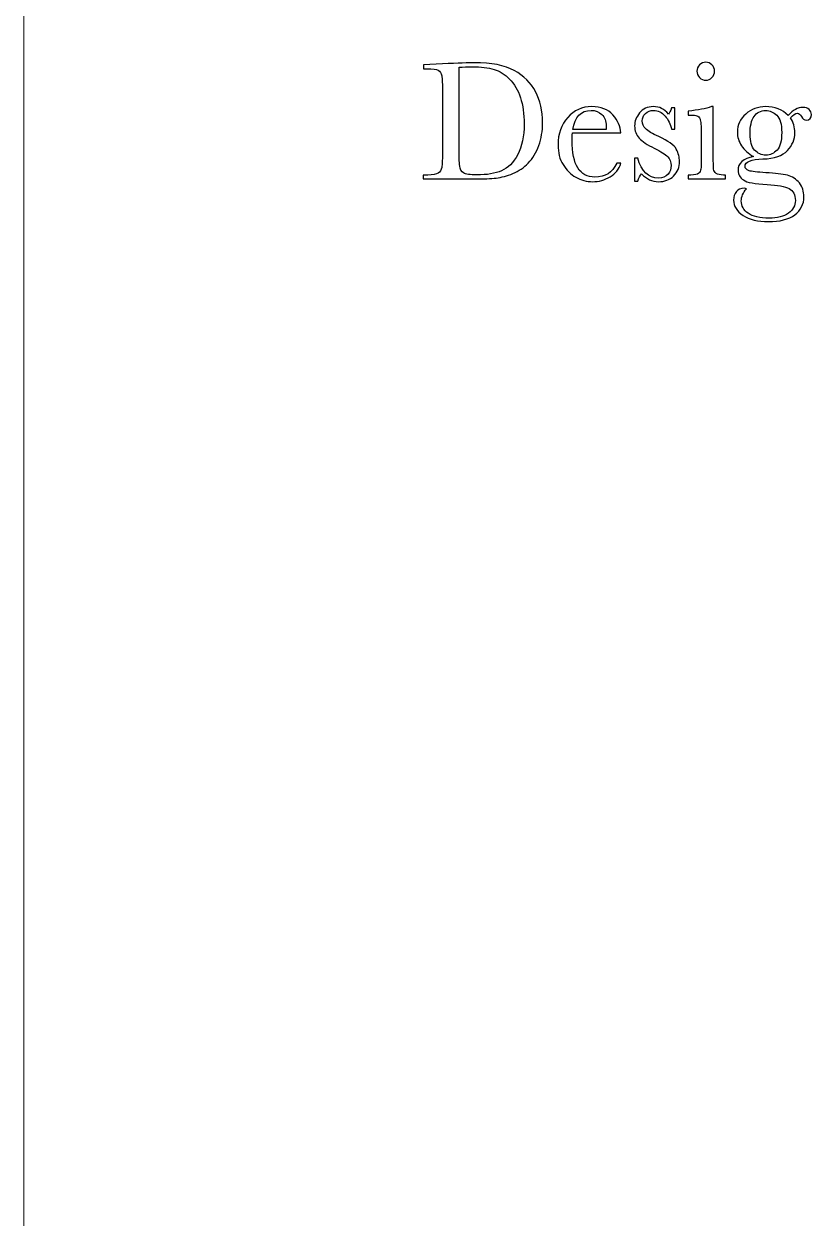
# Model space of a CAD drawing. Header units: centimetres. Extents: x -233 to -82, y 123 to 153.
# Drawn here: x -232.604 to -231.802, y 136.036 to 137.248 of the extents above; entities that cross this region are included whole.
import ezdxf

# ---------------------------------------------------------------- set-up
doc = ezdxf.new("R2010")
doc.units = ezdxf.units.CM
doc.header["$MEASUREMENT"] = 0
doc.layers.add('layer 1', color=7, linetype='Continuous')

msp = doc.modelspace()

# ---------------------------------------------------------------- linework, layer by layer
at = {"layer": 'layer 1', "color": 1, "lineweight": 9}
msp.add_open_spline([(-172.60329, 135.02047), (-172.60329, 135.02047), (-172.60329, 136.1423), (-172.60329, 136.1423), (-172.60329, 136.1423), (-172.60329, 136.1423), (-173.20442, 136.1423), (-173.20442, 136.1423), (-173.20442, 136.1423), (-173.20442, 136.1423), (-173.20442, 137.14133), (-173.20442, 137.14133), (-173.20442, 137.14133), (-173.20442, 137.14133), (-172.60329, 137.14133), (-172.60329, 137.14133), (-172.60329, 137.14133), (-172.60329, 137.14133), (-172.60329, 138.27586), (-172.60329, 138.27586), (-172.60329, 138.27586), (-172.60329, 138.27586), (-232.60444, 137.28742), (-232.60444, 137.28742), (-232.60444, 137.28742), (-232.60444, 137.28742), (-232.60444, 136.0068), (-232.60444, 136.0068)], degree=3, knots=[0, 0, 0, 0, 0.125, 0.125, 0.125, 0.125, 0.25, 0.25, 0.25, 0.25, 0.375, 0.375, 0.375, 0.375, 0.5, 0.5, 0.5, 0.5, 0.625, 0.625, 0.625, 0.625, 0.75, 0.75, 0.75, 0.75, 1, 1, 1, 1], dxfattribs=at)
at = {"layer": 'layer 1'}
for points, knots in [([(-231.92047, 137.2004), (-231.92047, 137.20285), (-231.91957, 137.205), (-231.91782, 137.2068), (-231.91782, 137.2068), (-231.91607, 137.20855), (-231.91397, 137.20945), (-231.91152, 137.20945), (-231.91152, 137.20945), (-231.90907, 137.20945), (-231.90697, 137.20855), (-231.90522, 137.2068), (-231.90522, 137.2068), (-231.90347, 137.205), (-231.90262, 137.20285), (-231.90262, 137.2004), (-231.90262, 137.2004), (-231.90262, 137.19785), (-231.90347, 137.1957), (-231.90522, 137.19395), (-231.90522, 137.19395), (-231.90697, 137.19215), (-231.90907, 137.19125), (-231.91152, 137.19125), (-231.91152, 137.19125), (-231.91397, 137.19125), (-231.91607, 137.19215), (-231.91782, 137.19395), (-231.91782, 137.19395), (-231.91957, 137.1957), (-231.92047, 137.19785), (-231.92047, 137.2004)], [0, 0, 0, 0, 0.1111111, 0.1111111, 0.1111111, 0.1111111, 0.2222222, 0.2222222, 0.2222222, 0.2222222, 0.3333333, 0.3333333, 0.3333333, 0.3333333, 0.4444444, 0.4444444, 0.4444444, 0.4444444, 0.5555556, 0.5555556, 0.5555556, 0.5555556, 0.6666667, 0.6666667, 0.6666667, 0.6666667, 0.7777778, 0.7777778, 0.7777778, 0.7777778, 1, 1, 1, 1]), ([(-232.19822, 137.20685), (-232.19822, 137.20685), (-232.17902, 137.2078), (-232.17902, 137.2078), (-232.17902, 137.2078), (-232.16302, 137.2086), (-232.15222, 137.209), (-232.14667, 137.209), (-232.14667, 137.209), (-232.12932, 137.209), (-232.11577, 137.20635), (-232.10607, 137.2011), (-232.10607, 137.2011), (-232.09637, 137.1958), (-232.08917, 137.18865), (-232.08442, 137.1796), (-232.08442, 137.1796), (-232.07967, 137.17055), (-232.07732, 137.1601), (-232.07732, 137.14825), (-232.07732, 137.14825), (-232.07732, 137.1397), (-232.07862, 137.1319), (-232.08117, 137.1248), (-232.08117, 137.1248), (-232.08377, 137.1177), (-232.08732, 137.1118), (-232.09182, 137.10715), (-232.09182, 137.10715), (-232.09632, 137.1025), (-232.10152, 137.09895), (-232.10747, 137.0965), (-232.10747, 137.0965), (-232.11342, 137.09405), (-232.11907, 137.0925), (-232.12442, 137.0919), (-232.12442, 137.0919), (-232.12977, 137.0913), (-232.13727, 137.091), (-232.14697, 137.091), (-232.14697, 137.091), (-232.14697, 137.091), (-232.19877, 137.091), (-232.19877, 137.091), (-232.19877, 137.091), (-232.19877, 137.091), (-232.19877, 137.09495), (-232.19877, 137.09495), (-232.19877, 137.09495), (-232.19877, 137.09495), (-232.19392, 137.09495), (-232.19392, 137.09495), (-232.19392, 137.09495), (-232.18892, 137.09495), (-232.18547, 137.0956), (-232.18352, 137.09685), (-232.18352, 137.09685), (-232.18162, 137.0981), (-232.18037, 137.1001), (-232.17982, 137.10275), (-232.17982, 137.10275), (-232.17927, 137.1054), (-232.17902, 137.11165), (-232.17902, 137.1214), (-232.17902, 137.1214), (-232.17902, 137.1214), (-232.17902, 137.17775), (-232.17902, 137.17775), (-232.17902, 137.17775), (-232.17902, 137.18705), (-232.17927, 137.19305), (-232.17982, 137.1958), (-232.17982, 137.1958), (-232.18037, 137.1985), (-232.18152, 137.20035), (-232.18327, 137.2014), (-232.18327, 137.2014), (-232.18502, 137.2024), (-232.18887, 137.2029), (-232.19477, 137.2029), (-232.19477, 137.2029), (-232.19477, 137.2029), (-232.19822, 137.2029), (-232.19822, 137.2029), (-232.19822, 137.2029), (-232.19822, 137.2029), (-232.19822, 137.20685), (-232.19822, 137.20685)], [0, 0, 0, 0, 0.0434783, 0.0434783, 0.0434783, 0.0434783, 0.0869565, 0.0869565, 0.0869565, 0.0869565, 0.1304348, 0.1304348, 0.1304348, 0.1304348, 0.173913, 0.173913, 0.173913, 0.173913, 0.2173913, 0.2173913, 0.2173913, 0.2173913, 0.2608696, 0.2608696, 0.2608696, 0.2608696, 0.3043478, 0.3043478, 0.3043478, 0.3043478, 0.3478261, 0.3478261, 0.3478261, 0.3478261, 0.3913043, 0.3913043, 0.3913043, 0.3913043, 0.4347826, 0.4347826, 0.4347826, 0.4347826, 0.4782609, 0.4782609, 0.4782609, 0.4782609, 0.5217391, 0.5217391, 0.5217391, 0.5217391, 0.5652174, 0.5652174, 0.5652174, 0.5652174, 0.6086957, 0.6086957, 0.6086957, 0.6086957, 0.6521739, 0.6521739, 0.6521739, 0.6521739, 0.6956522, 0.6956522, 0.6956522, 0.6956522, 0.7391304, 0.7391304, 0.7391304, 0.7391304, 0.7826087, 0.7826087, 0.7826087, 0.7826087, 0.826087, 0.826087, 0.826087, 0.826087, 0.8695652, 0.8695652, 0.8695652, 0.8695652, 0.9130435, 0.9130435, 0.9130435, 0.9130435, 1, 1, 1, 1]), ([(-232.16222, 137.20445), (-232.16222, 137.20445), (-232.16222, 137.1264), (-232.16222, 137.1264), (-232.16222, 137.1264), (-232.16222, 137.11485), (-232.16202, 137.10745), (-232.16157, 137.1041), (-232.16157, 137.1041), (-232.16112, 137.10075), (-232.15982, 137.09845), (-232.15767, 137.0971), (-232.15767, 137.0971), (-232.15552, 137.09575), (-232.15102, 137.09505), (-232.14407, 137.09505), (-232.14407, 137.09505), (-232.13392, 137.09505), (-232.12552, 137.09645), (-232.11897, 137.09925), (-232.11897, 137.09925), (-232.11242, 137.102), (-232.10697, 137.1075), (-232.10257, 137.1157), (-232.10257, 137.1157), (-232.09822, 137.12385), (-232.09602, 137.1343), (-232.09602, 137.147), (-232.09602, 137.147), (-232.09602, 137.15685), (-232.09727, 137.1657), (-232.09982, 137.17345), (-232.09982, 137.17345), (-232.10237, 137.1812), (-232.10607, 137.1875), (-232.11082, 137.19235), (-232.11082, 137.19235), (-232.11557, 137.1972), (-232.12087, 137.2005), (-232.12667, 137.20225), (-232.12667, 137.20225), (-232.13247, 137.204), (-232.13992, 137.20485), (-232.14897, 137.20485), (-232.14897, 137.20485), (-232.15332, 137.20485), (-232.15777, 137.2047), (-232.16222, 137.20445)], [0, 0, 0, 0, 0.0769231, 0.0769231, 0.0769231, 0.0769231, 0.1538462, 0.1538462, 0.1538462, 0.1538462, 0.2307692, 0.2307692, 0.2307692, 0.2307692, 0.3076923, 0.3076923, 0.3076923, 0.3076923, 0.3846154, 0.3846154, 0.3846154, 0.3846154, 0.4615385, 0.4615385, 0.4615385, 0.4615385, 0.5384615, 0.5384615, 0.5384615, 0.5384615, 0.6153846, 0.6153846, 0.6153846, 0.6153846, 0.6923077, 0.6923077, 0.6923077, 0.6923077, 0.7692308, 0.7692308, 0.7692308, 0.7692308, 0.8461538, 0.8461538, 0.8461538, 0.8461538, 1, 1, 1, 1]), ([(-231.99782, 137.1377), (-231.99782, 137.1377), (-232.04702, 137.1377), (-232.04702, 137.1377), (-232.04702, 137.1377), (-232.04722, 137.1343), (-232.04732, 137.13175), (-232.04732, 137.1301), (-232.04732, 137.1301), (-232.04732, 137.1177), (-232.04537, 137.1084), (-232.04152, 137.10215), (-232.04152, 137.10215), (-232.03767, 137.0959), (-232.03187, 137.0928), (-232.02417, 137.0928), (-232.02417, 137.0928), (-232.01372, 137.0928), (-232.00632, 137.0975), (-232.00197, 137.10685), (-232.00197, 137.10685), (-232.00197, 137.10685), (-231.99782, 137.10685), (-231.99782, 137.10685), (-231.99782, 137.10685), (-231.99967, 137.101), (-232.00327, 137.0964), (-232.00872, 137.0931), (-232.00872, 137.0931), (-232.01417, 137.0898), (-232.02012, 137.08815), (-232.02657, 137.08815), (-232.02657, 137.08815), (-232.03252, 137.08815), (-232.03817, 137.08965), (-232.04347, 137.0927), (-232.04347, 137.0927), (-232.04882, 137.0957), (-232.05317, 137.09995), (-232.05652, 137.1055), (-232.05652, 137.1055), (-232.05992, 137.111), (-232.06162, 137.1177), (-232.06162, 137.12555), (-232.06162, 137.12555), (-232.06162, 137.1367), (-232.05837, 137.14595), (-232.05182, 137.15335), (-232.05182, 137.15335), (-232.04527, 137.1607), (-232.03712, 137.1644), (-232.02727, 137.1644), (-232.02727, 137.1644), (-232.01802, 137.1644), (-232.01087, 137.1616), (-232.00582, 137.15595), (-232.00582, 137.15595), (-232.00077, 137.1503), (-231.99812, 137.14425), (-231.99782, 137.1377)], [0, 0, 0, 0, 0.0625, 0.0625, 0.0625, 0.0625, 0.125, 0.125, 0.125, 0.125, 0.1875, 0.1875, 0.1875, 0.1875, 0.25, 0.25, 0.25, 0.25, 0.3125, 0.3125, 0.3125, 0.3125, 0.375, 0.375, 0.375, 0.375, 0.4375, 0.4375, 0.4375, 0.4375, 0.5, 0.5, 0.5, 0.5, 0.5625, 0.5625, 0.5625, 0.5625, 0.625, 0.625, 0.625, 0.625, 0.6875, 0.6875, 0.6875, 0.6875, 0.75, 0.75, 0.75, 0.75, 0.8125, 0.8125, 0.8125, 0.8125, 0.875, 0.875, 0.875, 0.875, 1, 1, 1, 1]), ([(-232.01287, 137.14115), (-232.01272, 137.14245), (-232.01262, 137.1436), (-232.01262, 137.14465), (-232.01262, 137.14465), (-232.01262, 137.1497), (-232.01412, 137.15365), (-232.01707, 137.15645), (-232.01707, 137.15645), (-232.02002, 137.1592), (-232.02367, 137.1606), (-232.02797, 137.1606), (-232.02797, 137.1606), (-232.03842, 137.1606), (-232.04462, 137.1541), (-232.04667, 137.14115), (-232.04667, 137.14115), (-232.04667, 137.14115), (-232.01287, 137.14115), (-232.01287, 137.14115)], [0, 0, 0, 0, 0.1666667, 0.1666667, 0.1666667, 0.1666667, 0.3333333, 0.3333333, 0.3333333, 0.3333333, 0.5, 0.5, 0.5, 0.5, 0.6666667, 0.6666667, 0.6666667, 0.6666667, 1, 1, 1, 1]), ([(-231.98397, 137.08875), (-231.98397, 137.08875), (-231.98397, 137.11195), (-231.98397, 137.11195), (-231.98397, 137.11195), (-231.98397, 137.11195), (-231.98062, 137.11195), (-231.98062, 137.11195), (-231.98062, 137.11195), (-231.97672, 137.09855), (-231.96972, 137.09185), (-231.95967, 137.09185), (-231.95967, 137.09185), (-231.95532, 137.09185), (-231.95202, 137.0932), (-231.94987, 137.09585), (-231.94987, 137.09585), (-231.94772, 137.0985), (-231.94667, 137.10135), (-231.94667, 137.1045), (-231.94667, 137.1045), (-231.94667, 137.1082), (-231.94782, 137.1112), (-231.95012, 137.11355), (-231.95012, 137.11355), (-231.95247, 137.1159), (-231.95707, 137.11875), (-231.96382, 137.1221), (-231.96382, 137.1221), (-231.97097, 137.1256), (-231.97607, 137.12905), (-231.97917, 137.13245), (-231.97917, 137.13245), (-231.98227, 137.13575), (-231.98382, 137.13985), (-231.98382, 137.14475), (-231.98382, 137.14475), (-231.98382, 137.1494), (-231.98217, 137.1538), (-231.97882, 137.15805), (-231.97882, 137.15805), (-231.97547, 137.1623), (-231.97082, 137.1644), (-231.96477, 137.1644), (-231.96477, 137.1644), (-231.95862, 137.1644), (-231.95357, 137.1619), (-231.94952, 137.1569), (-231.94952, 137.1569), (-231.94867, 137.15775), (-231.94752, 137.15985), (-231.94617, 137.16315), (-231.94617, 137.16315), (-231.94617, 137.16315), (-231.94297, 137.16315), (-231.94297, 137.16315), (-231.94297, 137.16315), (-231.94297, 137.16315), (-231.94297, 137.1414), (-231.94297, 137.1414), (-231.94297, 137.1414), (-231.94297, 137.1414), (-231.94617, 137.1414), (-231.94617, 137.1414), (-231.94617, 137.1414), (-231.94732, 137.1466), (-231.94952, 137.1511), (-231.95282, 137.15485), (-231.95282, 137.15485), (-231.95612, 137.1586), (-231.96002, 137.1605), (-231.96452, 137.1605), (-231.96452, 137.1605), (-231.96797, 137.1605), (-231.97072, 137.15945), (-231.97287, 137.15735), (-231.97287, 137.15735), (-231.97502, 137.1552), (-231.97607, 137.15275), (-231.97607, 137.1499), (-231.97607, 137.1499), (-231.97607, 137.1468), (-231.97487, 137.14415), (-231.97252, 137.1419), (-231.97252, 137.1419), (-231.97022, 137.1396), (-231.96582, 137.137), (-231.95932, 137.13405), (-231.95932, 137.13405), (-231.94957, 137.12965), (-231.94362, 137.12535), (-231.94142, 137.12115), (-231.94142, 137.12115), (-231.93927, 137.1169), (-231.93817, 137.1128), (-231.93817, 137.1089), (-231.93817, 137.1089), (-231.93817, 137.10275), (-231.94017, 137.0978), (-231.94422, 137.09395), (-231.94422, 137.09395), (-231.94827, 137.0901), (-231.95337, 137.08815), (-231.95952, 137.08815), (-231.95952, 137.08815), (-231.96597, 137.08815), (-231.97177, 137.0908), (-231.97682, 137.09615), (-231.97682, 137.09615), (-231.97837, 137.09445), (-231.97967, 137.092), (-231.98062, 137.08875), (-231.98062, 137.08875), (-231.98062, 137.08875), (-231.98397, 137.08875), (-231.98397, 137.08875)], [0, 0, 0, 0, 0.0333333, 0.0333333, 0.0333333, 0.0333333, 0.0666667, 0.0666667, 0.0666667, 0.0666667, 0.1, 0.1, 0.1, 0.1, 0.1333333, 0.1333333, 0.1333333, 0.1333333, 0.1666667, 0.1666667, 0.1666667, 0.1666667, 0.2, 0.2, 0.2, 0.2, 0.2333333, 0.2333333, 0.2333333, 0.2333333, 0.2666667, 0.2666667, 0.2666667, 0.2666667, 0.3, 0.3, 0.3, 0.3, 0.3333333, 0.3333333, 0.3333333, 0.3333333, 0.3666667, 0.3666667, 0.3666667, 0.3666667, 0.4, 0.4, 0.4, 0.4, 0.4333333, 0.4333333, 0.4333333, 0.4333333, 0.4666667, 0.4666667, 0.4666667, 0.4666667, 0.5, 0.5, 0.5, 0.5, 0.5333333, 0.5333333, 0.5333333, 0.5333333, 0.5666667, 0.5666667, 0.5666667, 0.5666667, 0.6, 0.6, 0.6, 0.6, 0.6333333, 0.6333333, 0.6333333, 0.6333333, 0.6666667, 0.6666667, 0.6666667, 0.6666667, 0.7, 0.7, 0.7, 0.7, 0.7333333, 0.7333333, 0.7333333, 0.7333333, 0.7666667, 0.7666667, 0.7666667, 0.7666667, 0.8, 0.8, 0.8, 0.8, 0.8333333, 0.8333333, 0.8333333, 0.8333333, 0.8666667, 0.8666667, 0.8666667, 0.8666667, 0.9, 0.9, 0.9, 0.9, 0.9333333, 0.9333333, 0.9333333, 0.9333333, 1, 1, 1, 1]), ([(-231.90387, 137.1644), (-231.90387, 137.1644), (-231.90387, 137.1152), (-231.90387, 137.1152), (-231.90387, 137.1152), (-231.90387, 137.10765), (-231.90377, 137.10295), (-231.90352, 137.101), (-231.90352, 137.101), (-231.90327, 137.09905), (-231.90247, 137.09755), (-231.90102, 137.0965), (-231.90102, 137.0965), (-231.89957, 137.09545), (-231.89702, 137.09495), (-231.89332, 137.09495), (-231.89332, 137.09495), (-231.89332, 137.09495), (-231.89152, 137.09495), (-231.89152, 137.09495), (-231.89152, 137.09495), (-231.89152, 137.09495), (-231.89152, 137.091), (-231.89152, 137.091), (-231.89152, 137.091), (-231.89152, 137.091), (-231.92952, 137.091), (-231.92952, 137.091), (-231.92952, 137.091), (-231.92952, 137.091), (-231.92952, 137.09495), (-231.92952, 137.09495), (-231.92952, 137.09495), (-231.92952, 137.09495), (-231.92657, 137.09495), (-231.92657, 137.09495), (-231.92657, 137.09495), (-231.92252, 137.09495), (-231.91987, 137.09555), (-231.91862, 137.09675), (-231.91862, 137.09675), (-231.91737, 137.0979), (-231.91667, 137.0993), (-231.91647, 137.10095), (-231.91647, 137.10095), (-231.91627, 137.1026), (-231.91617, 137.10735), (-231.91617, 137.1152), (-231.91617, 137.1152), (-231.91617, 137.1152), (-231.91617, 137.13655), (-231.91617, 137.13655), (-231.91617, 137.13655), (-231.91617, 137.1448), (-231.91657, 137.1499), (-231.91732, 137.15175), (-231.91732, 137.15175), (-231.91807, 137.1536), (-231.91912, 137.15475), (-231.92042, 137.1552), (-231.92042, 137.1552), (-231.92172, 137.15565), (-231.92397, 137.15585), (-231.92717, 137.15585), (-231.92717, 137.15585), (-231.92717, 137.15585), (-231.92952, 137.15585), (-231.92952, 137.15585), (-231.92952, 137.15585), (-231.92952, 137.15585), (-231.92952, 137.1598), (-231.92952, 137.1598), (-231.92952, 137.1598), (-231.91927, 137.16085), (-231.91137, 137.16235), (-231.90572, 137.1644), (-231.90572, 137.1644), (-231.90572, 137.1644), (-231.90387, 137.1644), (-231.90387, 137.1644)], [0, 0, 0, 0, 0.047619, 0.047619, 0.047619, 0.047619, 0.0952381, 0.0952381, 0.0952381, 0.0952381, 0.1428571, 0.1428571, 0.1428571, 0.1428571, 0.1904762, 0.1904762, 0.1904762, 0.1904762, 0.2380952, 0.2380952, 0.2380952, 0.2380952, 0.2857143, 0.2857143, 0.2857143, 0.2857143, 0.3333333, 0.3333333, 0.3333333, 0.3333333, 0.3809524, 0.3809524, 0.3809524, 0.3809524, 0.4285714, 0.4285714, 0.4285714, 0.4285714, 0.4761905, 0.4761905, 0.4761905, 0.4761905, 0.5238095, 0.5238095, 0.5238095, 0.5238095, 0.5714286, 0.5714286, 0.5714286, 0.5714286, 0.6190476, 0.6190476, 0.6190476, 0.6190476, 0.6666667, 0.6666667, 0.6666667, 0.6666667, 0.7142857, 0.7142857, 0.7142857, 0.7142857, 0.7619048, 0.7619048, 0.7619048, 0.7619048, 0.8095238, 0.8095238, 0.8095238, 0.8095238, 0.8571429, 0.8571429, 0.8571429, 0.8571429, 0.9047619, 0.9047619, 0.9047619, 0.9047619, 1, 1, 1, 1]), ([(-231.82772, 137.15535), (-231.82282, 137.16085), (-231.81787, 137.1636), (-231.81287, 137.1636), (-231.81287, 137.1636), (-231.81012, 137.1636), (-231.80802, 137.16285), (-231.80647, 137.1614), (-231.80647, 137.1614), (-231.80497, 137.1599), (-231.80422, 137.15825), (-231.80422, 137.15645), (-231.80422, 137.15645), (-231.80422, 137.15265), (-231.80592, 137.15075), (-231.80937, 137.15075), (-231.80937, 137.15075), (-231.81127, 137.15075), (-231.81292, 137.15195), (-231.81427, 137.1543), (-231.81427, 137.1543), (-231.81552, 137.1565), (-231.81687, 137.1576), (-231.81822, 137.1576), (-231.81822, 137.1576), (-231.82042, 137.1576), (-231.82282, 137.1561), (-231.82547, 137.1531), (-231.82547, 137.1531), (-231.82247, 137.1484), (-231.82097, 137.1434), (-231.82097, 137.1381), (-231.82097, 137.1381), (-231.82097, 137.13125), (-231.82347, 137.12515), (-231.82842, 137.11985), (-231.82842, 137.11985), (-231.83337, 137.1145), (-231.84167, 137.11165), (-231.85337, 137.11125), (-231.85337, 137.11125), (-231.86552, 137.11085), (-231.87162, 137.1084), (-231.87162, 137.10385), (-231.87162, 137.10385), (-231.87162, 137.1017), (-231.87027, 137.1002), (-231.86752, 137.09935), (-231.86752, 137.09935), (-231.86482, 137.09845), (-231.85912, 137.09775), (-231.85047, 137.0973), (-231.85047, 137.0973), (-231.84097, 137.09685), (-231.83367, 137.09595), (-231.82857, 137.09465), (-231.82857, 137.09465), (-231.82347, 137.09335), (-231.81937, 137.09075), (-231.81632, 137.08685), (-231.81632, 137.08685), (-231.81327, 137.08295), (-231.81177, 137.0783), (-231.81177, 137.0729), (-231.81177, 137.0729), (-231.81177, 137.06535), (-231.81487, 137.0592), (-231.82107, 137.05455), (-231.82107, 137.05455), (-231.82727, 137.0499), (-231.83622, 137.0476), (-231.84787, 137.0476), (-231.84787, 137.0476), (-231.85852, 137.0476), (-231.86707, 137.04965), (-231.87352, 137.0538), (-231.87352, 137.0538), (-231.87997, 137.05795), (-231.88317, 137.06315), (-231.88317, 137.06945), (-231.88317, 137.06945), (-231.88317, 137.07295), (-231.88227, 137.0758), (-231.88042, 137.07805), (-231.88042, 137.07805), (-231.87857, 137.0803), (-231.87597, 137.08145), (-231.87257, 137.08145), (-231.87257, 137.08145), (-231.87167, 137.08145), (-231.87082, 137.0813), (-231.87007, 137.081), (-231.87007, 137.081), (-231.87362, 137.0771), (-231.87542, 137.07295), (-231.87542, 137.0686), (-231.87542, 137.0686), (-231.87542, 137.06355), (-231.87307, 137.0594), (-231.86832, 137.05605), (-231.86832, 137.05605), (-231.86357, 137.05275), (-231.85652, 137.0511), (-231.84707, 137.0511), (-231.84707, 137.0511), (-231.83872, 137.0511), (-231.83217, 137.0528), (-231.82747, 137.05615), (-231.82747, 137.05615), (-231.82282, 137.0595), (-231.82047, 137.0638), (-231.82047, 137.06905), (-231.82047, 137.06905), (-231.82047, 137.0748), (-231.82257, 137.07885), (-231.82677, 137.0812), (-231.82677, 137.0812), (-231.83097, 137.0835), (-231.83842, 137.08485), (-231.84917, 137.0853), (-231.84917, 137.0853), (-231.86152, 137.08585), (-231.86952, 137.08735), (-231.87317, 137.0899), (-231.87317, 137.0899), (-231.87687, 137.09235), (-231.87872, 137.09555), (-231.87872, 137.09945), (-231.87872, 137.09945), (-231.87872, 137.10695), (-231.87347, 137.1117), (-231.86292, 137.11365), (-231.86292, 137.11365), (-231.86837, 137.11685), (-231.87247, 137.12055), (-231.87522, 137.1247), (-231.87522, 137.1247), (-231.87797, 137.12885), (-231.87937, 137.13345), (-231.87937, 137.13855), (-231.87937, 137.13855), (-231.87937, 137.1457), (-231.87652, 137.1518), (-231.87087, 137.15685), (-231.87087, 137.15685), (-231.86522, 137.1619), (-231.85852, 137.1644), (-231.85077, 137.1644), (-231.85077, 137.1644), (-231.84122, 137.1644), (-231.83352, 137.1614), (-231.82772, 137.15535)], [0, 0, 0, 0, 0.025641, 0.025641, 0.025641, 0.025641, 0.0512821, 0.0512821, 0.0512821, 0.0512821, 0.0769231, 0.0769231, 0.0769231, 0.0769231, 0.1025641, 0.1025641, 0.1025641, 0.1025641, 0.1282051, 0.1282051, 0.1282051, 0.1282051, 0.1538462, 0.1538462, 0.1538462, 0.1538462, 0.1794872, 0.1794872, 0.1794872, 0.1794872, 0.2051282, 0.2051282, 0.2051282, 0.2051282, 0.2307692, 0.2307692, 0.2307692, 0.2307692, 0.2564103, 0.2564103, 0.2564103, 0.2564103, 0.2820513, 0.2820513, 0.2820513, 0.2820513, 0.3076923, 0.3076923, 0.3076923, 0.3076923, 0.3333333, 0.3333333, 0.3333333, 0.3333333, 0.3589744, 0.3589744, 0.3589744, 0.3589744, 0.3846154, 0.3846154, 0.3846154, 0.3846154, 0.4102564, 0.4102564, 0.4102564, 0.4102564, 0.4358974, 0.4358974, 0.4358974, 0.4358974, 0.4615385, 0.4615385, 0.4615385, 0.4615385, 0.4871795, 0.4871795, 0.4871795, 0.4871795, 0.5128205, 0.5128205, 0.5128205, 0.5128205, 0.5384615, 0.5384615, 0.5384615, 0.5384615, 0.5641026, 0.5641026, 0.5641026, 0.5641026, 0.5897436, 0.5897436, 0.5897436, 0.5897436, 0.6153846, 0.6153846, 0.6153846, 0.6153846, 0.6410256, 0.6410256, 0.6410256, 0.6410256, 0.6666667, 0.6666667, 0.6666667, 0.6666667, 0.6923077, 0.6923077, 0.6923077, 0.6923077, 0.7179487, 0.7179487, 0.7179487, 0.7179487, 0.7435897, 0.7435897, 0.7435897, 0.7435897, 0.7692308, 0.7692308, 0.7692308, 0.7692308, 0.7948718, 0.7948718, 0.7948718, 0.7948718, 0.8205128, 0.8205128, 0.8205128, 0.8205128, 0.8461538, 0.8461538, 0.8461538, 0.8461538, 0.8717949, 0.8717949, 0.8717949, 0.8717949, 0.8974359, 0.8974359, 0.8974359, 0.8974359, 0.9230769, 0.9230769, 0.9230769, 0.9230769, 0.9487179, 0.9487179, 0.9487179, 0.9487179, 1, 1, 1, 1]), ([(-231.86647, 137.13655), (-231.86647, 137.12915), (-231.86492, 137.12375), (-231.86187, 137.1203), (-231.86187, 137.1203), (-231.85882, 137.11685), (-231.85497, 137.1151), (-231.85027, 137.1151), (-231.85027, 137.1151), (-231.84592, 137.1151), (-231.84217, 137.1168), (-231.83902, 137.12025), (-231.83902, 137.12025), (-231.83587, 137.12365), (-231.83432, 137.1296), (-231.83432, 137.13805), (-231.83432, 137.13805), (-231.83432, 137.1465), (-231.83597, 137.15235), (-231.83932, 137.1556), (-231.83932, 137.1556), (-231.84267, 137.1588), (-231.84642, 137.1604), (-231.85062, 137.1604), (-231.85062, 137.1604), (-231.85587, 137.1604), (-231.85982, 137.15845), (-231.86247, 137.1545), (-231.86247, 137.1545), (-231.86512, 137.15055), (-231.86647, 137.14455), (-231.86647, 137.13655)], [0, 0, 0, 0, 0.1111111, 0.1111111, 0.1111111, 0.1111111, 0.2222222, 0.2222222, 0.2222222, 0.2222222, 0.3333333, 0.3333333, 0.3333333, 0.3333333, 0.4444444, 0.4444444, 0.4444444, 0.4444444, 0.5555556, 0.5555556, 0.5555556, 0.5555556, 0.6666667, 0.6666667, 0.6666667, 0.6666667, 0.7777778, 0.7777778, 0.7777778, 0.7777778, 1, 1, 1, 1])]:
    msp.add_open_spline(points, degree=3, knots=knots, dxfattribs=at)

doc.saveas('drawing.dxf')
